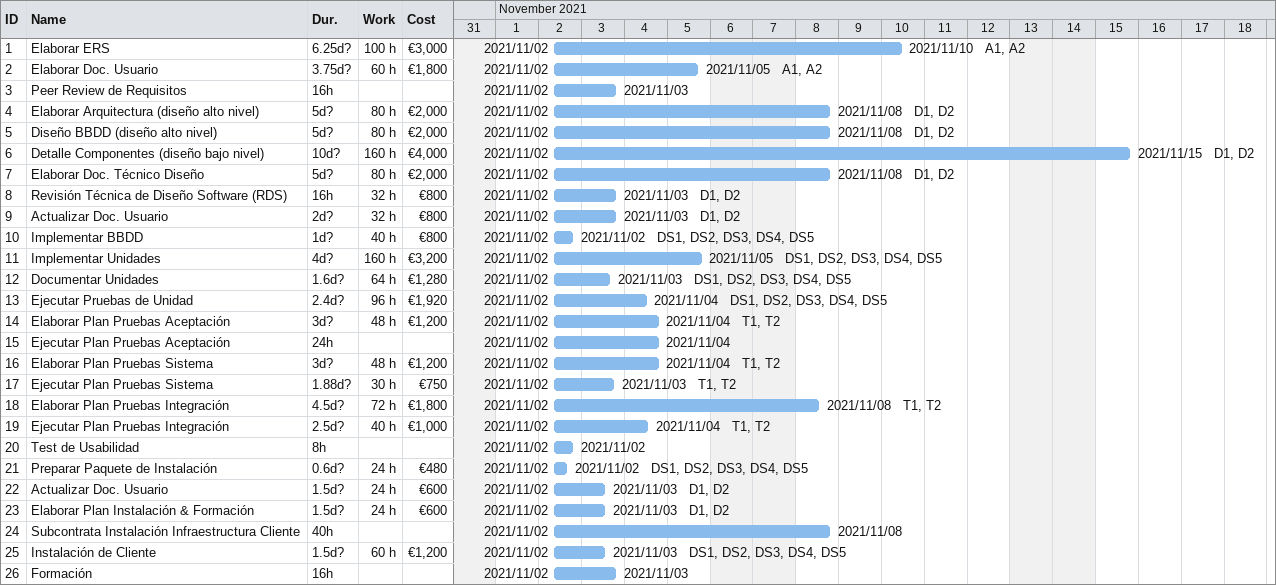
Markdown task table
| ID | Task | Duration | Start | Finish | Resources | Work (h) | Cost (€) |
|---|---|---|---|---|---|---|---|
| 1 | Elaborar ERS | 6.25d? | 2021-11-02 | 2021-11-10 | A1, A2 | 100 | 3000 |
| 2 | Elaborar Doc. Usuario | 3.75d? | 2021-11-02 | 2021-11-05 | A1, A2 | 60 | 1800 |
| 3 | Peer Review de Requisitos | 16h | 2021-11-02 | 2021-11-03 |  |  |  |
| 4 | Elaborar Arquitectura (diseño alto nivel) | 5d? | 2021-11-02 | 2021-11-08 | D1, D2 | 80 | 2000 |
| 5 | Diseño BBDD (diseño alto nivel) | 5d? | 2021-11-02 | 2021-11-08 | D1, D2 | 80 | 2000 |
| 6 | Detalle Componentes (diseño bajo nivel) | 10d? | 2021-11-02 | 2021-11-15 | D1, D2 | 160 | 4000 |
| 7 | Elaborar Doc. Técnico Diseño | 5d? | 2021-11-02 | 2021-11-08 | D1, D2 | 80 | 2000 |
| 8 | Revisión Técnica de Diseño Software (RDS) | 16h | 2021-11-02 | 2021-11-03 | D1, D2 | 32 | 800 |
| 9 | Actualizar Doc. Usuario | 2d? | 2021-11-02 | 2021-11-03 | D1, D2 | 32 | 800 |
| 10 | Implementar BBDD | 1d? | 2021-11-02 | 2021-11-02 | DS1, DS2, DS3, DS4, DS5 | 40 | 800 |
| 11 | Implementar Unidades | 4d? | 2021-11-02 | 2021-11-05 | DS1, DS2, DS3, DS4, DS5 | 160 | 3200 |
| 12 | Documentar Unidades | 1.6d? | 2021-11-02 | 2021-11-03 | DS1, DS2, DS3, DS4, DS5 | 64 | 1280 |
| 13 | Ejecutar Pruebas de Unidad | 2.4d? | 2021-11-02 | 2021-11-04 | DS1, DS2, DS3, DS4, DS5 | 96 | 1920 |
| 14 | Elaborar Plan Pruebas Aceptación | 3d? | 2021-11-02 | 2021-11-04 | T1, T2 | 48 | 1200 |
| 15 | Ejecutar Plan Pruebas Aceptación | 24h | 2021-11-02 | 2021-11-04 |  |  |  |
| 16 | Elaborar Plan Pruebas Sistema | 3d? | 2021-11-02 | 2021-11-04 | T1, T2 | 48 | 1200 |
| 17 | Ejecutar Plan Pruebas Sistema | 1.88d? | 2021-11-02 | 2021-11-03 | T1, T2 | 30 | 750 |
| 18 | Elaborar Plan Pruebas Integración | 4.5d? | 2021-11-02 | 2021-11-08 | T1, T2 | 72 | 1800 |
| 19 | Ejecutar Plan Pruebas Integración | 2.5d? | 2021-11-02 | 2021-11-04 | T1, T2 | 40 | 1000 |
| 20 | Test de Usabilidad | 8h | 2021-11-02 | 2021-11-02 |  |  |  |
| 21 | Preparar Paquete de Instalación | 0.6d? | 2021-11-02 | 2021-11-02 | DS1, DS2, DS3, DS4, DS5 | 24 | 480 |
| 22 | Actualizar Doc. Usuario | 1.5d? | 2021-11-02 | 2021-11-03 | D1, D2 | 24 | 600 |
| 23 | Elaborar Plan Instalación & Formación | 1.5d? | 2021-11-02 | 2021-11-03 | D1, D2 | 24 | 600 |
| 24 | Subcontrata Instalación Infraestructura Cliente | 40h | 2021-11-02 | 2021-11-08 |  |  |  |
| 25 | Instalación de Cliente | 1.5d? | 2021-11-02 | 2021-11-03 | DS1, DS2, DS3, DS4, DS5 | 60 | 1200 |
| 26 | Formación | 16h | 2021-11-02 | 2021-11-03 |  |  |  |
